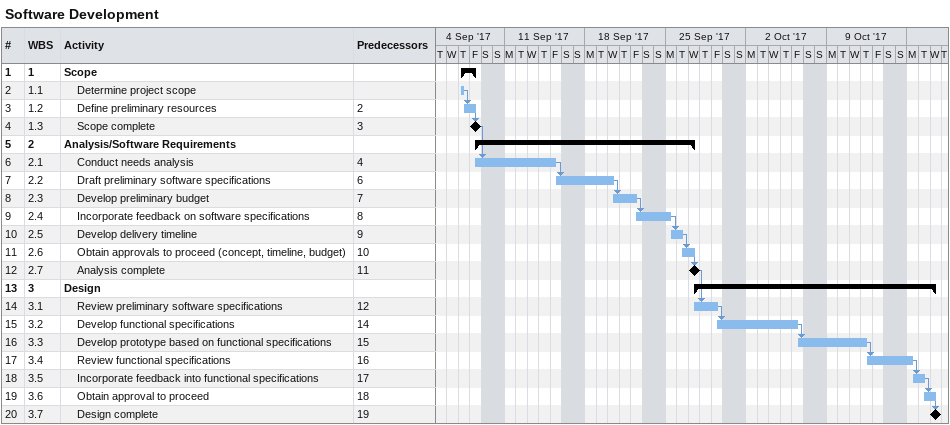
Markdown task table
Software Development

| ID | WBS | Task | Start | Finish | Predecessors |
|---|---|---|---|---|---|
| 1 | 1 | **Scope** | 2017-09-07 | 2017-09-08 |  |
| 2 | 1.1 | Determine project scope | 2017-09-07 | 2017-09-07 |  |
| 3 | 1.2 | Define preliminary resources | 2017-09-07 | 2017-09-08 | 2 |
| 4 | 1.3 | Scope complete (milestone) | 2017-09-08 | 2017-09-08 | 3 |
| 5 | 2 | **Analysis/Software Requirements** | 2017-09-08 | 2017-09-27 |  |
| 6 | 2.1 | Conduct needs analysis | 2017-09-08 | 2017-09-15 | 4 |
| 7 | 2.2 | Draft preliminary software specifications | 2017-09-15 | 2017-09-20 | 6 |
| 8 | 2.3 | Develop preliminary budget | 2017-09-20 | 2017-09-22 | 7 |
| 9 | 2.4 | Incorporate feedback on software specifications | 2017-09-22 | 2017-09-25 | 8 |
| 10 | 2.5 | Develop delivery timeline | 2017-09-25 | 2017-09-26 | 9 |
| 11 | 2.6 | Obtain approvals to proceed (concept, timeline, budget) | 2017-09-26 | 2017-09-27 | 10 |
| 12 | 2.7 | Analysis complete (milestone) | 2017-09-27 | 2017-09-27 | 11 |
| 13 | 3 | **Design** | 2017-09-27 | 2017-10-18 |  |
| 14 | 3.1 | Review preliminary software specifications | 2017-09-27 | 2017-09-29 | 12 |
| 15 | 3.2 | Develop functional specifications | 2017-09-29 | 2017-10-06 | 14 |
| 16 | 3.3 | Develop prototype based on functional specifications | 2017-10-06 | 2017-10-12 | 15 |
| 17 | 3.4 | Review functional specifications | 2017-10-12 | 2017-10-16 | 16 |
| 18 | 3.5 | Incorporate feedback into functional specifications | 2017-10-16 | 2017-10-17 | 17 |
| 19 | 3.6 | Obtain approval to proceed | 2017-10-17 | 2017-10-18 | 18 |
| 20 | 3.7 | Design complete (milestone) | 2017-10-18 | 2017-10-18 | 19 |
